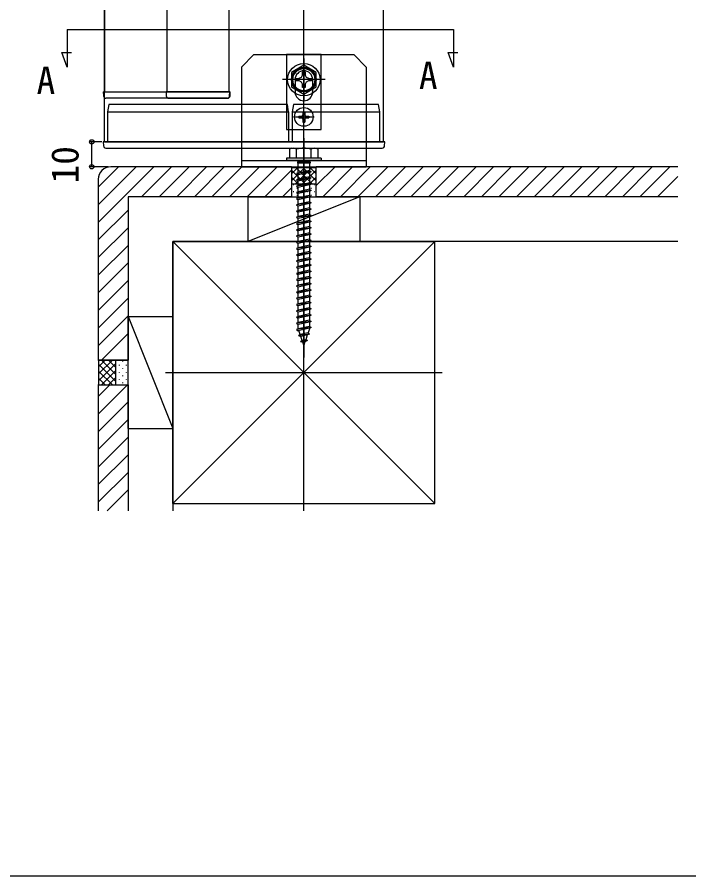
# Model space of a CAD drawing. Units: millimetres, scale not verified. Extents: x -875 to 875, y -1299 to 1291.
# Drawn here: x -51.4 to 218.1, y -1299.2 to -954.8 of the extents above; entities that cross this region are included whole.
import ezdxf
from ezdxf.enums import TextEntityAlignment as Align

# ---------------------------------------------------------------- set-up
doc = ezdxf.new("R2010")
doc.units = ezdxf.units.MM
doc.header["$LTSCALE"] = 8
for name, color, linetype in [('0-1_USER1', 3, 'Continuous'), ('0-3_YKK_12', 2, 'Continuous'), ('0-4_YKK_13', 4, 'Continuous'), ('0-5_YKK_D', 6, 'Continuous'), ('0-6_YKK_ZWAK', 7, 'Continuous'), ('0-7_YSS_K', 3, 'Continuous'), ('0-8_YSS_KE', 3, 'Continuous')]:
    doc.layers.add(name, color=color, linetype=linetype)
doc.styles.add('ＭＳ ゴシック', font='')
doc.styles.get('ＭＳ ゴシック').set_extended_font_data('MS Gothic')

msp = doc.modelspace()

# ---------------------------------------------------------------- linework, layer by layer
at = {"layer": '0-3_YKK_12'}
for p, q in [((-16.396, -1004.847), (-16.396, -531.847)), ((95.604, -1004.847), (95.604, -643.847)), ((-31.396, -959.847), (-31.396, -974.847)), ((-31.396, -959.847), (123.604, -959.847)), ((123.604, -959.847), (123.604, -974.847)), ((-16.396, -1004.847), (95.604, -1004.847))]:
    msp.add_line(p, q, dxfattribs=at)
for points in [[(33.606, -587.847), (-16.394, -587.847), (-16.394, -984.847), (33.606, -984.847)], [(33.606, -587.847), (8.606, -587.847), (8.606, -984.847), (33.606, -984.847)]]:
    msp.add_lwpolyline(points, close=True, dxfattribs=at)
for points in [[(-31.396, -974.847), (-33.525, -968.997), (-29.625, -968.997)], [(123.604, -974.847), (121.475, -968.997), (125.375, -968.997)]]:
    msp.add_lwpolyline(points, dxfattribs=at)
at = {"layer": '0-4_YKK_13'}
for p, q in [((43.604, -969.847), (38.604, -974.847)), ((43.604, -969.847), (83.604, -969.847)), ((88.604, -974.847), (83.604, -969.847)), ((63.604, -971.394), (63.604, -988.394)), ((63.081, -978.041), (63.103, -976.794)), ((72.104, -979.894), (55.104, -979.894)), ((60.104, -979.847), (60.104, -984.847)), ((67.104, -979.847), (67.104, -984.847)), ((-16.894, -984.847), (-16.799, -986.408)), ((-16.894, -984.847), (34.106, -984.847)), ((8.306, -984.847), (8.401, -986.408)), ((33.906, -984.847), (8.306, -984.847)), ((33.81, -986.408), (33.906, -984.847)), ((34.01, -986.408), (34.106, -984.847)), ((33.012, -987.347), (-15.801, -987.347)), ((9.399, -987.347), (9.699, -987.347)), ((9.699, -987.347), (32.513, -987.347)), ((32.513, -987.347), (32.812, -987.347)), ((-14.696, -989.847), (-15.196, -992.846)), ((63.604, -998.997), (63.604, -990.697)), ((57.504, -992.847), (57.504, -1004.847)), ((58.904, -992.847), (93.481, -992.847)), ((58.904, -992.847), (58.904, -1004.847)), ((59.454, -994.847), (67.754, -994.847)), ((61.554, -994.497), (61.554, -995.197)), ((61.554, -994.497), (62.754, -994.497)), ((63.254, -992.797), (63.954, -992.797)), ((63.254, -992.797), (63.254, -993.997)), ((63.954, -992.797), (63.954, -993.997)), ((64.454, -994.497), (65.654, -994.497)), ((65.654, -994.497), (65.654, -995.197)), ((61.554, -995.197), (62.754, -995.197)), ((63.254, -995.697), (63.254, -996.897)), ((63.254, -996.897), (63.954, -996.897)), ((63.954, -995.697), (63.954, -996.897)), ((64.454, -995.197), (65.654, -995.197)), ((-16.896, -1004.847), (-16.8, -1006.408)), ((93.882, -1004.847), (-14.397, -1004.847)), ((63.604, -1003.347), (63.604, -1091.386)), ((96.009, -1006.408), (96.104, -1004.847)), ((-14.303, -1007.347), (93.677, -1007.347)), ((58.604, -1007.347), (57.854, -1007.78)), ((57.854, -1007.777), (57.854, -1011.347)), ((58.604, -1007.347), (68.604, -1007.347)), ((60.717, -1011.347), (60.717, -1007.793)), ((66.491, -1011.347), (66.491, -1007.793)), ((68.604, -1007.347), (69.354, -1007.78)), ((69.354, -1011.347), (69.354, -1007.777)), ((38.604, -1012.347), (88.604, -1012.347)), ((70.604, -1011.347), (56.604, -1011.347)), ((56.604, -1011.347), (56.604, -1012.347)), ((70.604, -1012.347), (56.604, -1012.347)), ((69.354, -1011.347), (57.854, -1011.347)), ((61.354, -1012.347), (61.354, -1012.847)), ((65.854, -1012.347), (65.854, -1012.847)), ((70.604, -1011.347), (70.604, -1012.347)), ((38.604, -1014.847), (88.604, -1014.847)), ((61.004, -1012.847), (61.004, -1013.347)), ((66.204, -1012.847), (61.004, -1012.847)), ((66.204, -1013.347), (61.004, -1013.347)), ((61.354, -1017.347), (61.354, -1013.347)), ((65.854, -1013.347), (65.854, -1016.347)), ((66.204, -1012.847), (66.204, -1013.347)), ((66.604, -1016.847), (60.604, -1017.597)), ((65.854, -1017.097), (61.354, -1018.097)), ((61.354, -1019.847), (61.354, -1018.097)), ((65.854, -1018.847), (61.354, -1019.847)), ((65.854, -1017.097), (65.854, -1018.847)), ((65.854, -1018.847), (66.604, -1019.347)), ((66.604, -1019.347), (60.604, -1020.097)), ((61.354, -1019.847), (60.604, -1020.097)), ((60.604, -1020.097), (61.354, -1020.597)), ((66.604, -1021.847), (60.604, -1022.597)), ((65.854, -1019.597), (61.354, -1020.597)), ((61.354, -1022.347), (61.354, -1020.597)), ((65.854, -1022.097), (61.354, -1023.097)), ((66.604, -1019.347), (65.854, -1019.597)), ((65.854, -1019.597), (65.854, -1021.347)), ((65.854, -1022.097), (65.854, -1023.847)), ((66.604, -1024.347), (60.604, -1025.097)), ((61.354, -1024.847), (61.354, -1023.097)), ((65.854, -1024.597), (61.354, -1025.597)), ((61.354, -1027.347), (61.354, -1025.597)), ((65.854, -1024.597), (65.854, -1026.347)), ((66.604, -1026.847), (60.604, -1027.597)), ((66.604, -1029.347), (60.604, -1030.097)), ((65.854, -1027.097), (61.354, -1028.097)), ((61.354, -1029.847), (61.354, -1028.097)), ((65.854, -1029.597), (61.354, -1030.597)), ((65.854, -1027.097), (65.854, -1028.847)), ((65.854, -1029.597), (65.854, -1031.347)), ((66.604, -1031.847), (60.604, -1032.597)), ((61.354, -1032.347), (61.354, -1030.597)), ((65.854, -1032.097), (61.354, -1033.097)), ((65.854, -1032.097), (65.854, -1033.847)), ((66.604, -1034.347), (60.604, -1035.097)), ((61.354, -1034.847), (61.354, -1033.097)), ((65.854, -1034.597), (61.354, -1035.597)), ((61.354, -1037.347), (61.354, -1035.597)), ((65.854, -1034.597), (65.854, -1036.347)), ((66.604, -1036.847), (60.604, -1037.597)), ((66.604, -1039.347), (60.604, -1040.097)), ((65.854, -1037.097), (61.354, -1038.097)), ((61.354, -1039.847), (61.354, -1038.097)), ((65.854, -1039.597), (61.354, -1040.597)), ((65.854, -1037.097), (65.854, -1038.847)), ((65.854, -1039.597), (65.854, -1043.847)), ((66.604, -1041.847), (60.604, -1042.597)), ((61.354, -1042.347), (61.354, -1040.597)), ((65.854, -1042.097), (61.354, -1043.097)), ((61.354, -1044.847), (61.354, -1043.097)), ((66.604, -1044.347), (60.604, -1045.097)), ((65.854, -1044.597), (61.354, -1045.597)), ((61.354, -1047.347), (61.354, -1045.597)), ((65.854, -1044.597), (65.854, -1046.347)), ((66.604, -1046.847), (60.604, -1047.597)), ((66.604, -1049.347), (60.604, -1050.097)), ((65.854, -1047.097), (61.354, -1048.097)), ((61.354, -1049.847), (61.354, -1048.097)), ((65.854, -1049.597), (61.354, -1050.597)), ((65.854, -1047.097), (65.854, -1048.847)), ((65.854, -1049.597), (65.854, -1051.347)), ((66.604, -1051.847), (60.604, -1052.597)), ((61.354, -1052.347), (61.354, -1050.597)), ((65.854, -1052.097), (61.354, -1053.097)), ((61.354, -1054.847), (61.354, -1053.097)), ((65.854, -1052.097), (65.854, -1053.847)), ((66.604, -1054.347), (60.604, -1055.097)), ((66.604, -1056.847), (60.604, -1057.597)), ((65.854, -1054.597), (61.354, -1055.597)), ((61.354, -1057.347), (61.354, -1055.597)), ((65.854, -1057.097), (61.354, -1058.097)), ((65.854, -1054.597), (65.854, -1056.347)), ((65.854, -1057.097), (65.854, -1058.847)), ((66.604, -1059.347), (60.604, -1060.097)), ((61.354, -1059.847), (61.354, -1058.097)), ((65.854, -1059.597), (61.354, -1060.597)), ((61.354, -1062.347), (61.354, -1060.597)), ((65.854, -1059.597), (65.854, -1061.347)), ((66.604, -1061.847), (60.604, -1062.597)), ((65.854, -1062.097), (61.354, -1063.097)), ((61.354, -1064.847), (61.354, -1063.097)), ((65.854, -1062.097), (65.854, -1063.847)), ((66.604, -1064.347), (60.604, -1065.097)), ((66.604, -1066.847), (60.604, -1067.597)), ((65.854, -1064.597), (61.354, -1065.597)), ((61.354, -1067.347), (61.354, -1065.597)), ((65.854, -1067.097), (61.354, -1068.097)), ((65.854, -1064.597), (65.854, -1066.347)), ((65.854, -1067.097), (65.854, -1068.847)), ((66.604, -1069.347), (60.604, -1070.097)), ((61.354, -1069.847), (61.354, -1068.097)), ((65.854, -1069.597), (61.354, -1070.597)), ((61.354, -1072.347), (61.354, -1070.597)), ((65.854, -1069.597), (65.854, -1071.347)), ((66.604, -1071.847), (60.604, -1072.597)), ((66.604, -1074.347), (60.604, -1075.097)), ((65.854, -1072.097), (61.354, -1073.097)), ((61.354, -1074.847), (61.354, -1073.097)), ((65.854, -1072.097), (65.854, -1073.847)), ((66.604, -1076.847), (60.604, -1077.597)), ((65.854, -1074.597), (61.354, -1075.597)), ((61.354, -1077.347), (61.354, -1075.597)), ((65.854, -1077.097), (61.354, -1078.097)), ((65.854, -1074.597), (65.854, -1076.347)), ((65.854, -1077.097), (65.854, -1078.847)), ((66.604, -1079.347), (60.604, -1080.097)), ((61.354, -1079.812), (61.354, -1078.097)), ((65.854, -1079.597), (61.354, -1080.597)), ((61.365, -1079.844), (61.354, -1079.812)), ((62.165, -1082.167), (61.605, -1080.541)), ((65.854, -1079.812), (65.282, -1081.474)), ((65.854, -1079.597), (65.854, -1079.812)), ((65.917, -1081.933), (61.482, -1082.487)), ((61.482, -1082.487), (62.165, -1082.167)), ((61.482, -1082.487), (62.405, -1082.863)), ((65.282, -1081.474), (62.165, -1082.167)), ((62.307, -1084.884), (62.965, -1084.489)), ((65.018, -1084.545), (62.307, -1084.884)), ((65.002, -1082.286), (62.405, -1082.863)), ((62.965, -1084.489), (62.405, -1082.863)), ((64.35, -1084.181), (62.965, -1084.489)), ((65.018, -1084.545), (64.07, -1084.993)), ((65.002, -1082.286), (64.35, -1084.181)), ((65.018, -1084.545), (64.35, -1084.181)), ((65.917, -1081.933), (65.002, -1082.286)), ((65.917, -1081.933), (65.282, -1081.474)), ((62.307, -1084.884), (63.204, -1085.186)), ((64.07, -1084.993), (63.204, -1085.186)), ((63.604, -1086.347), (63.204, -1085.186)), ((64.07, -1084.993), (63.604, -1086.347))]:
    msp.add_line(p, q, dxfattribs=at)
for points in [[(70.604, -999.847), (70.604, -969.847), (56.604, -969.847), (56.604, -999.847)], [(68.604, -977.007), (63.604, -974.121), (58.604, -977.007), (58.604, -982.781), (63.604, -985.668), (68.604, -982.781)]]:
    msp.add_lwpolyline(points, close=True, dxfattribs=at)
for points in [[(38.604, -974.847), (38.604, -1004.847), (38.604, -1014.847)], [(63.103, -976.794), (64.106, -976.794), (64.127, -978.041)], [(88.604, -974.847), (88.604, -1004.847), (88.604, -1014.847)], [(61.751, -980.417), (60.504, -980.396), (60.504, -979.393), (61.751, -979.371)], [(61.751, -979.371), (62.619, -978.909), (63.081, -978.041)], [(63.081, -981.748), (62.619, -980.879), (61.751, -980.417)], [(64.127, -978.041), (64.589, -978.909), (65.458, -979.371)], [(65.458, -980.417), (64.589, -980.879), (64.127, -981.748)], [(65.458, -979.371), (66.704, -979.393), (66.704, -980.396), (65.458, -980.417)], [(64.127, -981.748), (64.106, -982.994), (63.103, -982.994), (63.081, -981.748)], [(-14.004, -989.847), (-14.218, -989.847), (-14.411, -989.847), (-14.564, -989.847), (-14.662, -989.847), (-14.696, -989.847)], [(-14.495, -992.847), (57.504, -992.847), (57.004, -989.847), (-14.004, -989.847)], [(92.989, -989.847), (59.404, -989.847), (58.904, -992.847)], [(93.604, -989.847), (93.524, -989.847), (93.302, -989.847), (92.989, -989.847)], [(94.104, -1004.847), (94.104, -992.847), (94.104, -992.846), (93.604, -989.847)], [(-15.196, -992.846), (-15.16, -992.832), (-15.061, -992.824), (-14.909, -992.824), (-14.717, -992.832), (-14.504, -992.846)], [(-15.196, -992.846), (-15.196, -992.847), (-15.196, -1004.847)], [(-14.495, -992.847), (-14.496, -992.847), (-14.496, -992.847), (-14.497, -992.847), (-14.497, -992.847), (-14.498, -992.847), (-14.498, -992.847), (-14.499, -992.847), (-14.5, -992.847), (-14.5, -992.847), (-14.501, -992.847), (-14.501, -992.847), (-14.502, -992.847), (-14.503, -992.847), (-14.503, -992.846), (-14.504, -992.846), (-14.504, -992.846)], [(93.489, -992.846), (93.489, -992.847), (93.488, -992.847), (93.488, -992.847), (93.487, -992.847), (93.487, -992.847), (93.486, -992.847), (93.486, -992.847), (93.485, -992.847), (93.484, -992.847), (93.484, -992.847), (93.483, -992.847), (93.483, -992.847), (93.482, -992.847), (93.482, -992.847), (93.481, -992.847), (93.481, -992.847)], [(93.489, -992.846), (93.8, -992.83), (94.021, -992.83), (94.104, -992.846)], [(-14.397, -1004.847), (-14.699, -1004.847), (-14.994, -1004.847), (-15.283, -1004.847), (-15.558, -1004.847), (-15.815, -1004.847), (-16.054, -1004.847), (-16.267, -1004.847), (-16.452, -1004.847), (-16.609, -1004.847), (-16.733, -1004.847), (-16.822, -1004.847), (-16.877, -1004.847), (-16.896, -1004.847)], [(96.104, -1004.847), (96.092, -1004.847), (96.057, -1004.847), (95.999, -1004.847), (95.917, -1004.847), (95.815, -1004.847), (95.691, -1004.847), (95.547, -1004.847), (95.385, -1004.847), (95.207, -1004.847), (95.013, -1004.847), (94.805, -1004.847), (94.587, -1004.847), (94.36, -1004.847), (94.124, -1004.847), (93.882, -1004.847)], [(-15.802, -1007.347), (-15.787, -1007.347), (-15.741, -1007.347), (-15.666, -1007.347), (-15.564, -1007.347), (-15.436, -1007.347), (-15.284, -1007.347), (-15.113, -1007.347), (-14.926, -1007.347), (-14.725, -1007.347), (-14.516, -1007.347), (-14.303, -1007.347)], [(93.677, -1007.347), (94.1, -1007.347), (94.472, -1007.347), (94.762, -1007.347), (94.947, -1007.347), (95.011, -1007.347)], [(65.854, -1016.347), (61.354, -1017.347), (60.604, -1017.597), (61.354, -1018.097)], [(65.854, -1016.347), (66.604, -1016.847), (65.854, -1017.097)], [(65.854, -1021.347), (61.354, -1022.347), (60.604, -1022.597), (61.354, -1023.097)], [(65.854, -1021.347), (66.604, -1021.847), (65.854, -1022.097)], [(65.854, -1023.847), (61.354, -1024.847), (60.604, -1025.097), (61.354, -1025.597)], [(65.854, -1023.847), (66.604, -1024.347), (65.854, -1024.597)], [(65.854, -1026.347), (61.354, -1027.347), (60.604, -1027.597), (61.354, -1028.097)], [(65.854, -1028.847), (61.354, -1029.847), (60.604, -1030.097), (61.354, -1030.597)], [(65.854, -1026.347), (66.604, -1026.847), (65.854, -1027.097)], [(65.854, -1028.847), (66.604, -1029.347), (65.854, -1029.597)], [(65.854, -1031.347), (61.354, -1032.347), (60.604, -1032.597), (61.354, -1033.097)], [(65.854, -1031.347), (66.604, -1031.847), (65.854, -1032.097)], [(65.854, -1033.847), (61.354, -1034.847), (60.604, -1035.097), (61.354, -1035.597)], [(65.854, -1036.347), (61.354, -1037.347), (60.604, -1037.597), (61.354, -1038.097)], [(65.854, -1033.847), (66.604, -1034.347), (65.854, -1034.597)], [(65.854, -1036.347), (66.604, -1036.847), (65.854, -1037.097)], [(65.854, -1038.847), (61.354, -1039.847), (60.604, -1040.097), (61.354, -1040.597)], [(65.854, -1038.847), (66.604, -1039.347), (65.854, -1039.597)], [(65.854, -1041.347), (61.354, -1042.347), (60.604, -1042.597), (61.354, -1043.097)], [(65.854, -1041.347), (66.604, -1041.847), (65.854, -1042.097)], [(65.854, -1043.847), (61.354, -1044.847), (60.604, -1045.097), (61.354, -1045.597)], [(65.854, -1046.347), (61.354, -1047.347), (60.604, -1047.597), (61.354, -1048.097)], [(65.854, -1043.847), (66.604, -1044.347), (65.854, -1044.597)], [(65.854, -1046.347), (66.604, -1046.847), (65.854, -1047.097)], [(65.854, -1048.847), (61.354, -1049.847), (60.604, -1050.097), (61.354, -1050.597)], [(65.854, -1048.847), (66.604, -1049.347), (65.854, -1049.597)], [(65.854, -1051.347), (61.354, -1052.347), (60.604, -1052.597), (61.354, -1053.097)], [(65.854, -1051.347), (66.604, -1051.847), (65.854, -1052.097)], [(65.854, -1053.847), (61.354, -1054.847), (60.604, -1055.097), (61.354, -1055.597)], [(65.854, -1056.347), (61.354, -1057.347), (60.604, -1057.597), (61.354, -1058.097)], [(65.854, -1053.847), (66.604, -1054.347), (65.854, -1054.597)], [(65.854, -1056.347), (66.604, -1056.847), (65.854, -1057.097)], [(65.854, -1058.847), (61.354, -1059.847), (60.604, -1060.097), (61.354, -1060.597)], [(65.854, -1058.847), (66.604, -1059.347), (65.854, -1059.597)], [(65.854, -1061.347), (61.354, -1062.347), (60.604, -1062.597), (61.354, -1063.097)], [(65.854, -1063.847), (61.354, -1064.847), (60.604, -1065.097), (61.354, -1065.597)], [(65.854, -1061.347), (66.604, -1061.847), (65.854, -1062.097)], [(65.854, -1063.847), (66.604, -1064.347), (65.854, -1064.597)], [(65.854, -1066.347), (61.354, -1067.347), (60.604, -1067.597), (61.354, -1068.097)], [(65.854, -1066.347), (66.604, -1066.847), (65.854, -1067.097)], [(65.854, -1068.847), (61.354, -1069.847), (60.604, -1070.097), (61.354, -1070.597)], [(65.854, -1068.847), (66.604, -1069.347), (65.854, -1069.597)], [(65.854, -1071.347), (61.354, -1072.347), (60.604, -1072.597), (61.354, -1073.097)], [(65.854, -1073.847), (61.354, -1074.847), (60.604, -1075.097), (61.354, -1075.597)], [(65.854, -1071.347), (66.604, -1071.847), (65.854, -1072.097)], [(65.854, -1073.847), (66.604, -1074.347), (65.854, -1074.597)], [(65.854, -1076.347), (61.354, -1077.347), (60.604, -1077.597), (61.354, -1078.097)], [(65.854, -1076.347), (66.604, -1076.847), (65.854, -1077.097)], [(65.854, -1078.847), (61.354, -1079.847), (60.604, -1080.097), (61.354, -1080.597)], [(65.854, -1078.847), (66.604, -1079.347), (65.854, -1079.597)]]:
    msp.add_lwpolyline(points, dxfattribs=at)
for centre, radius in [((63.604, -979.894), 6.5), ((63.604, -979.894), 4.907), ((63.604, -979.894), 4.432), ((63.604, -994.847), 3.75)]:
    msp.add_circle(centre, radius, dxfattribs=at)
for centre, radius, start, end in [((63.604, -979.847), 3.5, 0, 180), ((63.604, -984.847), 3.5, 180, 0), ((-15.801, -986.347), 1, 183.5, 270), ((9.399, -986.347), 1, 183.5, 270), ((32.812, -986.347), 1, 270, 356.5), ((33.012, -986.347), 1, 270, 356.5), ((62.754, -993.997), 0.5, 270, 0), ((64.454, -993.997), 0.5, 180, 270), ((62.754, -995.697), 0.5, 0, 90), ((64.454, -995.697), 0.5, 90, 180), ((-15.802, -1006.347), 1, 183.5, 270), ((59.274, -1009.903), 2.556, 55.61575, 123.74822), ((63.604, -1016.9), 9.553, 72.41205, 107.58795), ((67.934, -1009.903), 2.556, 56.25178, 124.38425), ((95.011, -1006.347), 1, 270, 356.5)]:
    msp.add_arc(centre, radius, start, end, dxfattribs=at)
at = {"layer": '0-5_YKK_D'}
for p, q in [((-17.396, -1004.847), (-22.477, -1004.847)), ((-21.477, -1014.847), (-21.477, -1004.847)), ((-14.896, -1014.847), (-22.477, -1014.847))]:
    msp.add_line(p, q, dxfattribs=at)
for centre in [(-21.477, -1004.847), (-21.477, -1014.847)]:
    msp.add_circle(centre, 0.875, dxfattribs=at)
at = {"layer": '0-6_YKK_ZWAK'}
msp.add_lwpolyline([(-875, -1299.2), (875, -1299.2), (875, 1250.8)], dxfattribs=at)
at = {"layer": '0-7_YSS_K'}
for p, q in [((63.604, -1152.847), (63.604, -609.847)), ((-18.896, -1037.136), (3.394, -1014.847)), ((-18.896, -1030.065), (-3.678, -1014.847)), ((-18.896, -1022.994), (-10.749, -1014.847)), ((58.604, -1014.847), (-13.896, -1014.847)), ((-1.535, -1026.847), (10.465, -1014.847)), ((5.536, -1026.847), (17.536, -1014.847)), ((12.607, -1026.847), (24.607, -1014.847)), ((19.678, -1026.847), (31.678, -1014.847)), ((26.749, -1026.847), (38.749, -1014.847)), ((33.82, -1026.847), (45.82, -1014.847)), ((40.891, -1026.847), (52.891, -1014.847)), ((58.604, -1014.847), (58.904, -1015.147)), ((58.604, -1014.847), (58.604, -1026.847)), ((58.604, -1020.533), (63.991, -1015.147)), ((58.604, -1017.705), (61.162, -1015.147)), ((58.904, -1015.147), (68.304, -1015.147)), ((60.119, -1021.847), (66.819, -1015.147)), ((60.39, -1015.147), (67.09, -1021.847)), ((63.218, -1015.147), (68.604, -1020.533)), ((66.046, -1015.147), (68.604, -1017.705)), ((68.604, -1014.847), (68.304, -1015.147)), ((68.604, -1022.354), (76.112, -1014.847)), ((213.604, -1014.847), (68.604, -1014.847)), ((68.604, -1026.847), (68.604, -1014.847)), ((71.183, -1026.847), (83.183, -1014.847)), ((78.254, -1026.847), (90.254, -1014.847)), ((85.325, -1026.847), (97.325, -1014.847)), ((92.396, -1026.847), (104.396, -1014.847)), ((99.467, -1026.847), (111.467, -1014.847)), ((106.538, -1026.847), (118.538, -1014.847)), ((113.609, -1026.847), (125.609, -1014.847)), ((120.68, -1026.847), (132.68, -1014.847)), ((127.751, -1026.847), (139.751, -1014.847)), ((134.822, -1026.847), (146.822, -1014.847)), ((141.893, -1026.847), (153.893, -1014.847)), ((148.964, -1026.847), (160.964, -1014.847)), ((156.035, -1026.847), (168.035, -1014.847)), ((163.107, -1026.847), (175.107, -1014.847)), ((170.178, -1026.847), (182.178, -1014.847)), ((177.249, -1026.847), (189.249, -1014.847)), ((184.32, -1026.847), (196.32, -1014.847)), ((191.391, -1026.847), (203.391, -1014.847)), ((198.462, -1026.847), (210.462, -1014.847)), ((47.962, -1026.847), (58.604, -1016.205)), ((58.604, -1016.19), (64.261, -1021.847)), ((58.604, -1019.018), (61.433, -1021.847)), ((62.947, -1021.847), (68.604, -1016.19)), ((65.776, -1021.847), (68.604, -1019.018)), ((205.533, -1026.847), (213.604, -1018.775)), ((-18.896, -1019.847), (-18.896, -1092.347)), ((68.604, -1021.847), (58.604, -1021.847)), ((59.362, -1021.947), (59.562, -1021.947)), ((62.19, -1021.947), (62.39, -1021.947)), ((65.018, -1021.947), (65.218, -1021.947)), ((67.847, -1021.947), (68.047, -1021.947)), ((55.033, -1026.847), (58.604, -1023.276)), ((59.362, -1024.776), (59.562, -1024.776)), ((60.776, -1023.362), (60.976, -1023.362)), ((62.19, -1024.776), (62.39, -1024.776)), ((63.604, -1023.362), (63.804, -1023.362)), ((65.018, -1024.776), (65.218, -1024.776)), ((66.433, -1023.362), (66.633, -1023.362)), ((67.847, -1024.776), (68.047, -1024.776)), ((-6.896, -1026.847), (-6.896, -1092.347)), ((58.604, -1026.847), (-6.896, -1026.847)), ((41.104, -1026.847), (41.104, -1044.847)), ((86.104, -1026.847), (41.104, -1044.847)), ((60.776, -1026.19), (60.976, -1026.19)), ((63.604, -1026.19), (63.804, -1026.19)), ((66.433, -1026.19), (66.633, -1026.19)), ((213.604, -1026.847), (68.604, -1026.847)), ((-18.896, -1044.207), (-6.896, -1032.207)), ((-18.896, -1051.278), (-6.896, -1039.278)), ((-18.896, -1058.349), (-6.896, -1046.349)), ((11.104, -1044.847), (116.104, -1044.847)), ((11.104, -1149.847), (11.104, -1044.847)), ((11.104, -1044.847), (116.104, -1149.847)), ((116.104, -1044.847), (11.104, -1149.847)), ((41.104, -1044.847), (86.104, -1044.847)), ((-18.896, -1065.42), (-6.896, -1053.42)), ((-18.896, -1072.491), (-6.896, -1060.491)), ((-18.896, -1079.563), (-6.896, -1067.563)), ((-18.896, -1086.634), (-6.896, -1074.634)), ((-6.896, -1074.847), (11.104, -1119.847)), ((11.104, -1119.847), (11.104, -1074.847)), ((-17.538, -1092.347), (-6.896, -1081.705)), ((-18.896, -1092.347), (-6.896, -1092.347)), ((-18.896, -1092.347), (-18.596, -1092.647)), ((-18.596, -1097.733), (-13.209, -1092.347)), ((-18.596, -1094.905), (-16.038, -1092.347)), ((-18.596, -1102.047), (-18.596, -1092.647)), ((-18.596, -1100.562), (-11.896, -1093.862)), ((-11.896, -1100.832), (-18.596, -1094.132)), ((-11.896, -1098.004), (-17.553, -1092.347)), ((-11.896, -1095.175), (-14.724, -1092.347)), ((-11.896, -1092.347), (-11.896, -1102.347)), ((-11.795, -1093.104), (-11.795, -1092.904)), ((-10.381, -1094.518), (-10.381, -1094.318)), ((-8.967, -1093.104), (-8.967, -1092.904)), ((-7.553, -1094.518), (-7.553, -1094.318)), ((-13.209, -1102.347), (-18.596, -1096.96)), ((-17.553, -1102.347), (-11.896, -1096.69)), ((-11.795, -1095.933), (-11.795, -1095.733)), ((-10.381, -1097.347), (-10.381, -1097.147)), ((-8.967, -1095.933), (-8.967, -1095.733)), ((-7.553, -1097.347), (-7.553, -1097.147)), ((8.104, -1097.347), (119.104, -1097.347)), ((-16.038, -1102.347), (-18.596, -1099.789)), ((-14.724, -1102.347), (-11.896, -1099.518)), ((-11.795, -1098.761), (-11.795, -1098.561)), ((-11.795, -1101.589), (-11.795, -1101.389)), ((-10.381, -1100.175), (-10.381, -1099.975)), ((-8.967, -1098.761), (-8.967, -1098.561)), ((-8.967, -1101.589), (-8.967, -1101.389)), ((-7.553, -1100.175), (-7.553, -1099.975)), ((-18.896, -1102.347), (-18.596, -1102.047)), ((-18.896, -1102.347), (-6.896, -1102.347)), ((-18.896, -1102.347), (-18.896, -1152.847)), ((-18.896, -1114.04), (-7.202, -1102.347)), ((-18.896, -1106.969), (-14.273, -1102.347)), ((-6.896, -1102.347), (-6.896, -1152.847)), ((-18.896, -1121.111), (-6.896, -1109.111)), ((-18.896, -1128.183), (-6.896, -1116.183)), ((-6.896, -1119.847), (11.104, -1119.847)), ((-18.896, -1135.254), (-6.896, -1123.254)), ((-18.896, -1142.325), (-6.896, -1130.325)), ((-18.896, -1149.396), (-6.896, -1137.396)), ((-15.276, -1152.847), (-6.896, -1144.467))]:
    msp.add_line(p, q, dxfattribs=at)
for points in [[(58.604, -1014.847), (58.604, -1026.847), (68.604, -1026.847), (68.604, -1014.847)], [(41.104, -1026.847), (86.104, -1026.847), (86.104, -1044.847)], [(11.104, -1149.847), (116.104, -1149.847), (116.104, -1044.847)], [(-6.896, -1119.847), (-6.896, -1074.847), (11.104, -1074.847)], [(-18.896, -1102.347), (-6.896, -1102.347), (-6.896, -1092.347), (-18.896, -1092.347)]]:
    msp.add_lwpolyline(points, dxfattribs=at)
msp.add_arc((-13.896, -1019.847), 5, 90, 180, dxfattribs=at)
at = {"layer": '0-8_YSS_KE'}
msp.add_lwpolyline([(213.604, -1044.847), (11.104, -1044.847), (11.104, -1152.847)], dxfattribs=at)

# ---------------------------------------------------------------- texts
at = {"layer": '0-1_USER1', "style": 'ＭＳ ゴシック'}
for p in [(109.78, -986.998), (-43.617, -988.93)]:
    msp.add_text('A', height=11, dxfattribs=at).set_placement(p, align=Align.BOTTOM_LEFT)
at = {"layer": '0-5_YKK_D', "style": 'ＭＳ ゴシック'}
msp.add_text('10', height=11, rotation=90, dxfattribs=at).set_placement((-23.477, -1021.523), align=Align.BOTTOM_LEFT)

doc.saveas('drawing.dxf')
